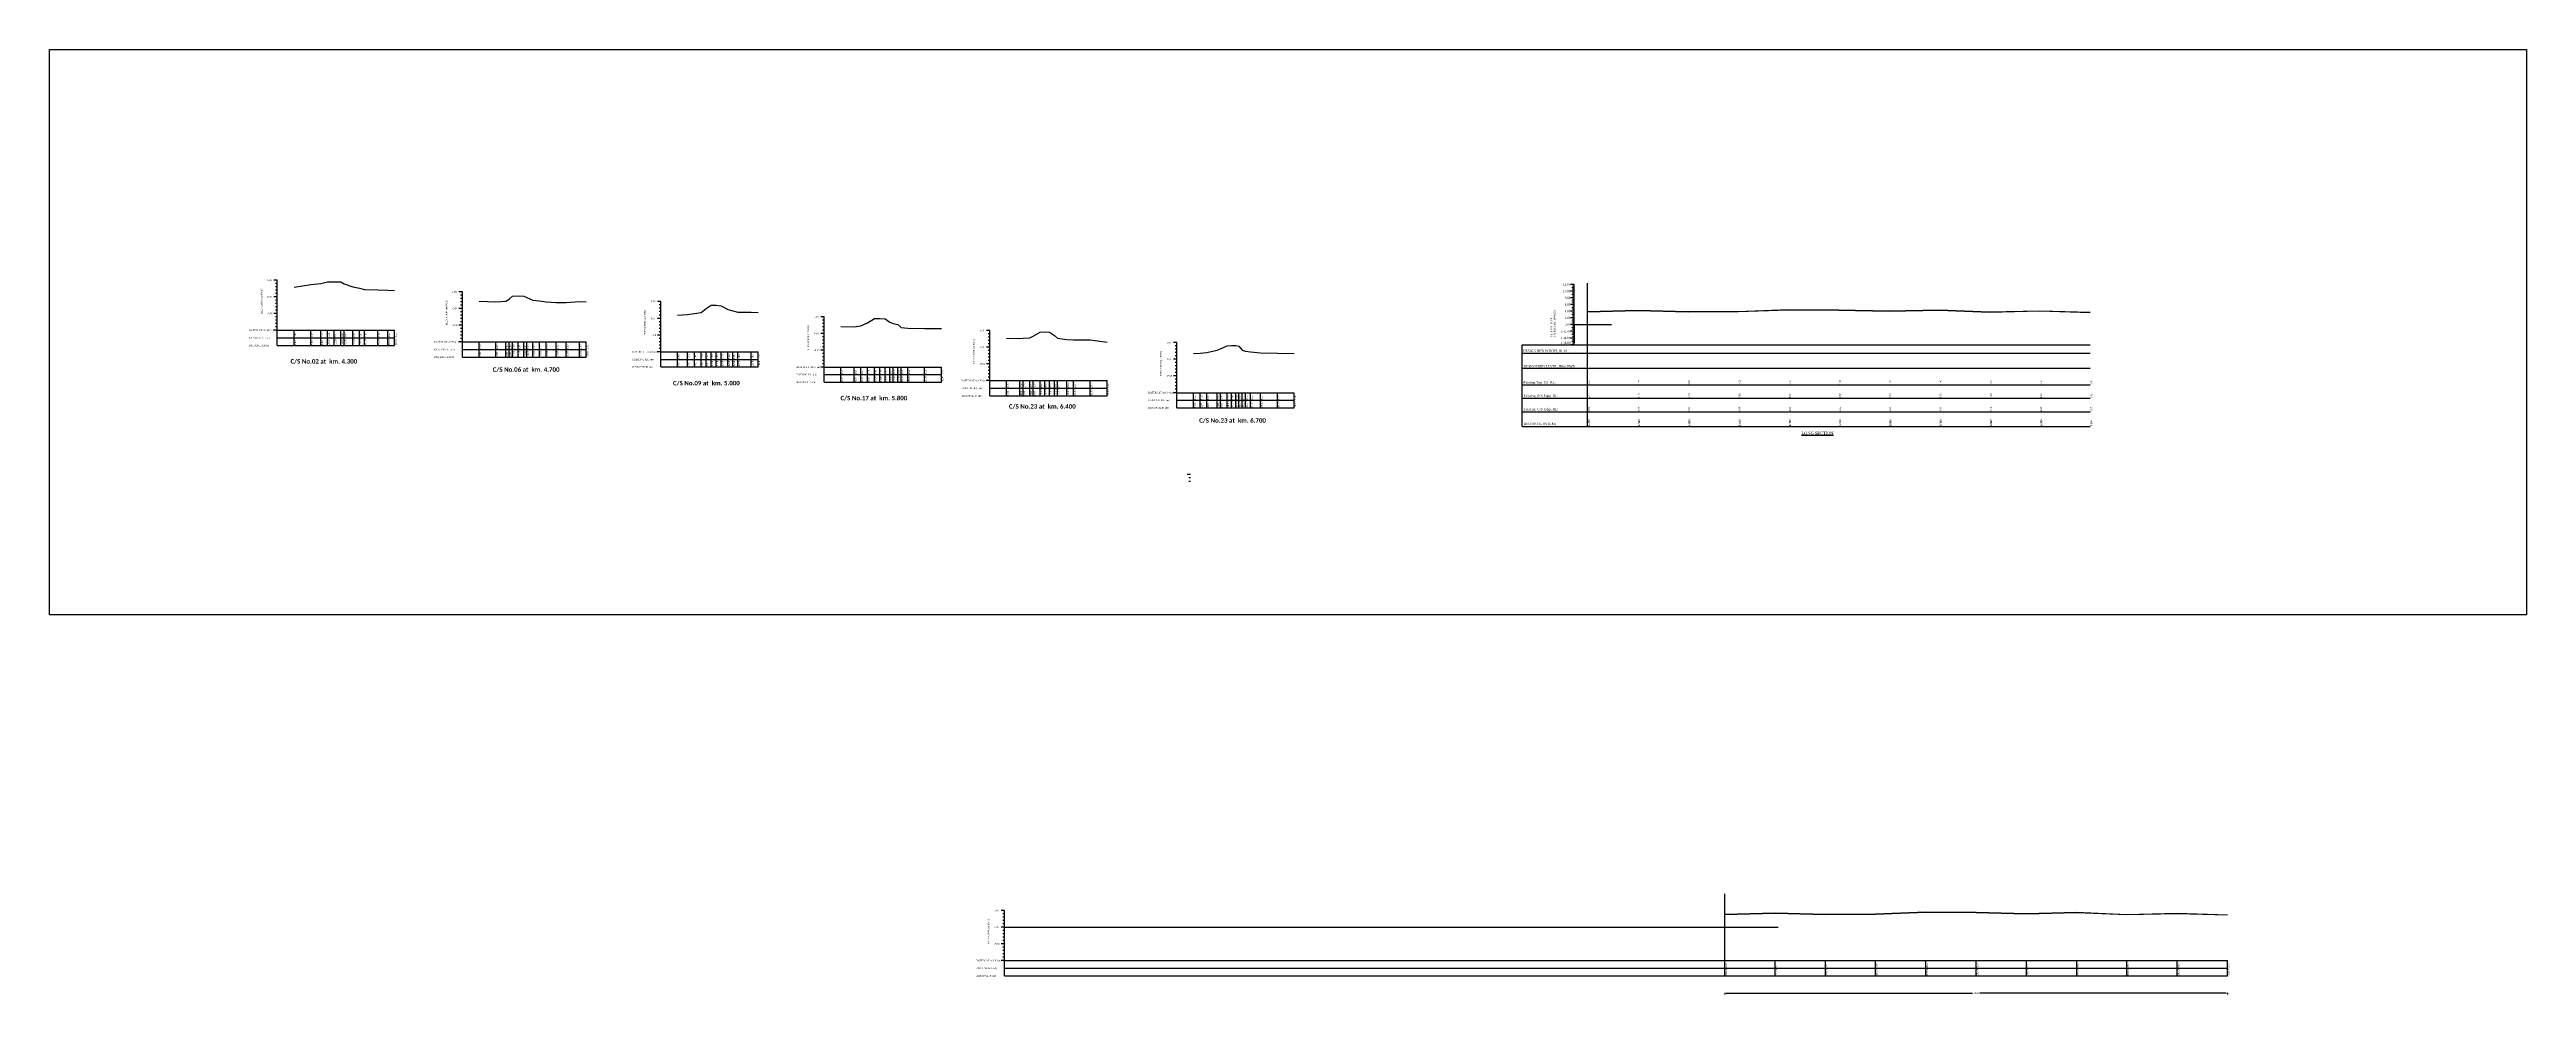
# Model space of a CAD drawing. Header units: metres. Extents: x -148477 to 168932, y -55673 to -2736.
# Drawn here: x -1557 to -818, y -21799 to -21516 of the extents above; entities that cross this region are included whole.
import ezdxf
from ezdxf.enums import TextEntityAlignment as Align

# ---------------------------------------------------------------- set-up
doc = ezdxf.new("R2010")
doc.units = ezdxf.units.M
doc.styles.add('liza', font='times.ttf', dxfattribs={"height": 2})
doc.styles.get("Standard").update_dxf_attribs({"font": 'times.ttf'})
doc.dimstyles.get("Standard").update_dxf_attribs({"dimtxt": 0.5, "dimasz": 0.4075, "dimexe": 0.364, "dimexo": 0.219, "dimgap": 0.09, "dimtad": 0, "dimdec": 0, "dimlfac": 1000, "dimzin": 0, "dimdsep": 46, "dimtxsty": 'Standard', "dimcen": 0.09, "dimadec": 0, "dimazin": 0, "dimtfac": 1, "dimtdec": 0, "dimtofl": 0, "dimtmove": 0, "dimatfit": 3, "dimfxl": 1, "dimtolj": 1, "dimtzin": 0, "dimarcsym": 0})

# ---------------------------------------------------------------- blocks, each defined once
blk = doc.blocks.new('*D386')
at = {"color": 0, "lineweight": -2, "ltscale": 0.5}
for p, q in [((-1057.31, -21798.02), (-1057.31, -21798.53)), ((-1056.9, -21798.17), (-983.45, -21798.17)), ((-907.72, -21798.17), (-981.17, -21798.17)), ((-907.31, -21798.02), (-907.31, -21798.53))]:
    blk.add_line(p, q, dxfattribs=at)
at = {"color": 0, "linetype": 'Continuous', "lineweight": -3, "ltscale": 0.5}
for points in [[(-1056.9, -21798.1), (-1056.9, -21798.24), (-1057.31, -21798.17)], [(-907.72, -21798.1), (-907.72, -21798.24), (-907.31, -21798.17)]]:
    blk.add_solid(points, dxfattribs=at)
at = {"layer": 'Defpoints', "color": 0, "linetype": 'Continuous', "lineweight": -3, "ltscale": 0.5}
for p in [(-1057.31, -21792.93), (-907.31, -21792.93), (-907.31, -21798.17)]:
    blk.add_point(p, dxfattribs=at)
at = {"color": 0, "linetype": 'Continuous', "lineweight": -3, "ltscale": 0.5, "insert": (-982.31, -21798.17), "char_height": 0.5, "attachment_point": 5}
blk.add_mtext('\\A1;150000', dxfattribs=at)

msp = doc.modelspace()

# ---------------------------------------------------------------- linework, layer by layer
at = {"color": 6, "linetype": 'Continuous', "lineweight": -3, "ltscale": 0.5}
for p, q in [((-1489.3163, -21585.2606), (-1490.3163, -21585.2606)), ((-1489.3163, -21590.2606), (-1490.3163, -21590.2606)), ((-1489.3163, -21586.2606), (-1489.8163, -21586.2606)), ((-1489.3163, -21587.2606), (-1489.8163, -21587.2606)), ((-1489.3163, -21588.2606), (-1489.8163, -21588.2606)), ((-1489.3163, -21589.2606), (-1489.8163, -21589.2606)), ((-1489.3163, -21591.2606), (-1489.8163, -21591.2606)), ((-1489.3163, -21604.7606), (-1489.3163, -21585.2606)), ((-1434.0907, -21588.7286), (-1435.0907, -21588.7286)), ((-1434.0907, -21589.7286), (-1434.5907, -21589.7286)), ((-1434.0907, -21590.7286), (-1434.5907, -21590.7286)), ((-1434.0907, -21591.7286), (-1434.5907, -21591.7286)), ((-1434.0907, -21608.2286), (-1434.0907, -21588.7286)), ((-1374.8471, -21591.69), (-1375.8471, -21591.69)), ((-1374.8471, -21611.19), (-1374.8471, -21591.69)), ((-1098.2975, -21628.9827), (-1098.2975, -21586.1799)), ((-1489.3163, -21595.2606), (-1490.3163, -21595.2606)), ((-1489.3163, -21592.2606), (-1489.8163, -21592.2606)), ((-1489.3163, -21593.2606), (-1489.8163, -21593.2606)), ((-1489.3163, -21594.2606), (-1489.8163, -21594.2606)), ((-1489.3163, -21596.2606), (-1489.8163, -21596.2606)), ((-1489.3163, -21597.2606), (-1489.8163, -21597.2606)), ((-1489.3163, -21598.2606), (-1489.8163, -21598.2606)), ((-1434.0907, -21593.7286), (-1435.0907, -21593.7286)), ((-1434.0907, -21598.7286), (-1435.0907, -21598.7286)), ((-1434.0907, -21592.7286), (-1434.5907, -21592.7286)), ((-1434.0907, -21594.7286), (-1434.5907, -21594.7286)), ((-1434.0907, -21595.7286), (-1434.5907, -21595.7286)), ((-1434.0907, -21596.7286), (-1434.5907, -21596.7286)), ((-1434.0907, -21597.7286), (-1434.5907, -21597.7286)), ((-1374.8471, -21596.69), (-1375.8471, -21596.69)), ((-1374.8471, -21592.69), (-1375.3471, -21592.69)), ((-1374.8471, -21593.69), (-1375.3471, -21593.69)), ((-1374.8471, -21594.69), (-1375.3471, -21594.69)), ((-1374.8471, -21595.69), (-1375.3471, -21595.69)), ((-1374.8471, -21597.69), (-1375.3471, -21597.69)), ((-1374.8471, -21598.69), (-1375.3471, -21598.69)), ((-1326.1341, -21596.2208), (-1327.1341, -21596.2208)), ((-1326.1341, -21597.2208), (-1326.6341, -21597.2208)), ((-1326.1341, -21598.2208), (-1326.6341, -21598.2208)), ((-1326.1341, -21615.7208), (-1326.1341, -21596.2208)), ((-1102.2689, -21598.5566), (-1091.145, -21598.5566)), ((-1489.3163, -21600.2606), (-1490.3163, -21600.2606)), ((-1489.3163, -21599.2606), (-1489.8163, -21599.2606)), ((-1489.3163, -21600.2606), (-1454.3163, -21600.2606)), ((-1489.3163, -21602.5106), (-1454.3163, -21602.5106)), ((-1489.3163, -21604.7606), (-1454.3163, -21604.7606)), ((-1484.3163, -21604.7606), (-1484.3163, -21600.2606)), ((-1479.3163, -21604.7606), (-1479.3163, -21600.2606)), ((-1476.3163, -21604.7606), (-1476.3163, -21600.2606)), ((-1474.3163, -21604.7606), (-1474.3163, -21600.2606)), ((-1472.3163, -21604.7606), (-1472.3163, -21600.2606)), ((-1470.3163, -21604.7606), (-1470.3163, -21600.2606)), ((-1469.3163, -21604.7606), (-1469.3163, -21600.2606)), ((-1466.8163, -21604.7606), (-1466.8163, -21600.2606)), ((-1464.8163, -21604.7606), (-1464.8163, -21600.2606)), ((-1463.3163, -21604.7606), (-1463.3163, -21600.2606)), ((-1459.3163, -21604.7606), (-1459.3163, -21600.2606)), ((-1456.3163, -21604.7606), (-1456.3163, -21600.2606)), ((-1454.3163, -21604.7606), (-1454.3163, -21600.2606)), ((-1434.0907, -21603.7286), (-1435.0907, -21603.7286)), ((-1434.0907, -21599.7286), (-1434.5907, -21599.7286)), ((-1434.0907, -21600.7286), (-1434.5907, -21600.7286)), ((-1434.0907, -21601.7286), (-1434.5907, -21601.7286)), ((-1434.0907, -21602.7286), (-1434.5907, -21602.7286)), ((-1434.0907, -21603.7286), (-1397.0907, -21603.7286)), ((-1434.0907, -21605.9786), (-1397.0907, -21605.9786)), ((-1429.0907, -21608.2286), (-1429.0907, -21603.7286)), ((-1424.0907, -21608.2286), (-1424.0907, -21603.7286)), ((-1421.0907, -21608.2286), (-1421.0907, -21603.7286)), ((-1420.0907, -21608.2286), (-1420.0907, -21603.7286)), ((-1419.0907, -21608.2286), (-1419.0907, -21603.7286)), ((-1417.3907, -21608.2286), (-1417.3907, -21603.7286)), ((-1415.6907, -21608.2286), (-1415.6907, -21603.7286)), ((-1414.8907, -21608.2286), (-1414.8907, -21603.7286)), ((-1413.0907, -21608.2286), (-1413.0907, -21603.7286)), ((-1411.0907, -21608.2286), (-1411.0907, -21603.7286)), ((-1409.0907, -21608.2286), (-1409.0907, -21603.7286)), ((-1406.0907, -21608.2286), (-1406.0907, -21603.7286)), ((-1403.0907, -21608.2286), (-1403.0907, -21603.7286)), ((-1399.0907, -21608.2286), (-1399.0907, -21603.7286)), ((-1397.0907, -21608.2286), (-1397.0907, -21603.7286)), ((-1374.8471, -21601.69), (-1375.8471, -21601.69)), ((-1374.8471, -21599.69), (-1375.3471, -21599.69)), ((-1374.8471, -21600.69), (-1375.3471, -21600.69)), ((-1374.8471, -21602.69), (-1375.3471, -21602.69)), ((-1374.8471, -21603.69), (-1375.3471, -21603.69)), ((-1374.8471, -21604.69), (-1375.3471, -21604.69)), ((-1374.8471, -21605.69), (-1375.3471, -21605.69)), ((-1326.1341, -21601.2208), (-1327.1341, -21601.2208)), ((-1326.1341, -21606.2208), (-1327.1341, -21606.2208)), ((-1326.1341, -21599.2208), (-1326.6341, -21599.2208)), ((-1326.1341, -21600.2208), (-1326.6341, -21600.2208)), ((-1326.1341, -21602.2208), (-1326.6341, -21602.2208)), ((-1326.1341, -21603.2208), (-1326.6341, -21603.2208)), ((-1326.1341, -21604.2208), (-1326.6341, -21604.2208)), ((-1326.1341, -21605.2208), (-1326.6341, -21605.2208)), ((-1276.6887, -21600.2811), (-1277.6887, -21600.2811)), ((-1276.6887, -21605.2811), (-1277.6887, -21605.2811)), ((-1276.6887, -21601.2811), (-1277.1887, -21601.2811)), ((-1276.6887, -21602.2811), (-1277.1887, -21602.2811)), ((-1276.6887, -21603.2811), (-1277.1887, -21603.2811)), ((-1276.6887, -21604.2811), (-1277.1887, -21604.2811)), ((-1276.6887, -21606.2811), (-1277.1887, -21606.2811)), ((-1276.6887, -21619.7811), (-1276.6887, -21600.2811)), ((-1220.8684, -21603.8728), (-1221.8684, -21603.8728)), ((-1220.8684, -21604.8728), (-1221.3684, -21604.8728)), ((-1220.8684, -21605.8728), (-1221.3684, -21605.8728)), ((-1220.8684, -21623.3728), (-1220.8684, -21603.8728)), ((-1434.0907, -21608.2286), (-1397.0907, -21608.2286)), ((-1374.8471, -21606.69), (-1375.8471, -21606.69)), ((-1374.8471, -21606.69), (-1345.8471, -21606.69)), ((-1374.8471, -21608.94), (-1345.8471, -21608.94)), ((-1374.8471, -21611.19), (-1345.8471, -21611.19)), ((-1369.8471, -21611.19), (-1369.8471, -21606.69)), ((-1366.8471, -21611.19), (-1366.8471, -21606.69)), ((-1364.8471, -21611.19), (-1364.8471, -21606.69)), ((-1362.8471, -21611.19), (-1362.8471, -21606.69)), ((-1361.3471, -21611.19), (-1361.3471, -21606.69)), ((-1359.8471, -21611.19), (-1359.8471, -21606.69)), ((-1358.3471, -21611.19), (-1358.3471, -21606.69)), ((-1356.8471, -21611.19), (-1356.8471, -21606.69)), ((-1354.8471, -21611.19), (-1354.8471, -21606.69)), ((-1353.3471, -21611.19), (-1353.3471, -21606.69)), ((-1351.8471, -21611.19), (-1351.8471, -21606.69)), ((-1347.8471, -21611.19), (-1347.8471, -21606.69)), ((-1345.8471, -21611.19), (-1345.8471, -21606.69)), ((-1326.1341, -21611.2208), (-1327.1341, -21611.2208)), ((-1326.1341, -21607.2208), (-1326.6341, -21607.2208)), ((-1326.1341, -21608.2208), (-1326.6341, -21608.2208)), ((-1326.1341, -21609.2208), (-1326.6341, -21609.2208)), ((-1326.1341, -21610.2208), (-1326.6341, -21610.2208)), ((-1326.1341, -21611.2208), (-1291.1341, -21611.2208)), ((-1326.1341, -21613.4708), (-1291.1341, -21613.4708)), ((-1321.1341, -21615.7208), (-1321.1341, -21611.2208)), ((-1317.1341, -21615.7208), (-1317.1341, -21611.2208)), ((-1315.1341, -21615.7208), (-1315.1341, -21611.2208)), ((-1313.1341, -21615.7208), (-1313.1341, -21611.2208)), ((-1311.1341, -21615.7208), (-1311.1341, -21611.2208)), ((-1309.5341, -21615.7208), (-1309.5341, -21611.2208)), ((-1307.9341, -21615.7208), (-1307.9341, -21611.2208)), ((-1306.5341, -21615.7208), (-1306.5341, -21611.2208)), ((-1305.5341, -21615.7208), (-1305.5341, -21611.2208)), ((-1304.1341, -21615.7208), (-1304.1341, -21611.2208)), ((-1303.1341, -21615.7208), (-1303.1341, -21611.2208)), ((-1301.1341, -21615.7208), (-1301.1341, -21611.2208)), ((-1296.1341, -21615.7208), (-1296.1341, -21611.2208)), ((-1291.1341, -21615.7208), (-1291.1341, -21611.2208)), ((-1276.6887, -21610.2811), (-1277.6887, -21610.2811)), ((-1276.6887, -21607.2811), (-1277.1887, -21607.2811)), ((-1276.6887, -21608.2811), (-1277.1887, -21608.2811)), ((-1276.6887, -21609.2811), (-1277.1887, -21609.2811)), ((-1276.6887, -21611.2811), (-1277.1887, -21611.2811)), ((-1276.6887, -21612.2811), (-1277.1887, -21612.2811)), ((-1276.6887, -21613.2811), (-1277.1887, -21613.2811)), ((-1220.8684, -21608.8728), (-1221.8684, -21608.8728)), ((-1220.8684, -21613.8728), (-1221.8684, -21613.8728)), ((-1220.8684, -21606.8728), (-1221.3684, -21606.8728)), ((-1220.8684, -21607.8728), (-1221.3684, -21607.8728)), ((-1220.8684, -21609.8728), (-1221.3684, -21609.8728)), ((-1220.8684, -21610.8728), (-1221.3684, -21610.8728)), ((-1220.8684, -21611.8728), (-1221.3684, -21611.8728)), ((-1220.8684, -21612.8728), (-1221.3684, -21612.8728)), ((-1326.1341, -21615.7208), (-1291.1341, -21615.7208)), ((-1276.6887, -21615.2811), (-1277.6887, -21615.2811)), ((-1276.6887, -21614.2811), (-1277.1887, -21614.2811)), ((-1276.6887, -21615.2811), (-1241.6887, -21615.2811)), ((-1276.6887, -21617.5311), (-1241.6887, -21617.5311)), ((-1276.6887, -21619.7811), (-1241.6887, -21619.7811)), ((-1271.6887, -21619.7811), (-1271.6887, -21615.2811)), ((-1267.6887, -21619.7811), (-1267.6887, -21615.2811)), ((-1266.6887, -21619.7811), (-1266.6887, -21615.2811)), ((-1264.6887, -21619.7811), (-1264.6887, -21615.2811)), ((-1263.6887, -21619.7811), (-1263.6887, -21615.2811)), ((-1261.6887, -21619.7811), (-1261.6887, -21615.2811)), ((-1260.2887, -21619.7811), (-1260.2887, -21615.2811)), ((-1258.8887, -21619.7811), (-1258.8887, -21615.2811)), ((-1257.3887, -21619.7811), (-1257.3887, -21615.2811)), ((-1256.4887, -21619.7811), (-1256.4887, -21615.2811)), ((-1253.6887, -21619.7811), (-1253.6887, -21615.2811)), ((-1251.6887, -21619.7811), (-1251.6887, -21615.2811)), ((-1246.6887, -21619.7811), (-1246.6887, -21615.2811)), ((-1241.6887, -21619.7811), (-1241.6887, -21615.2811)), ((-1220.8684, -21618.8728), (-1221.8684, -21618.8728)), ((-1220.8684, -21614.8728), (-1221.3684, -21614.8728)), ((-1220.8684, -21615.8728), (-1221.3684, -21615.8728)), ((-1220.8684, -21616.8728), (-1221.3684, -21616.8728)), ((-1220.8684, -21617.8728), (-1221.3684, -21617.8728)), ((-1220.8684, -21618.8728), (-1185.8684, -21618.8728)), ((-1220.8684, -21621.1228), (-1185.8684, -21621.1228)), ((-1215.8684, -21623.3728), (-1215.8684, -21618.8728)), ((-1213.8684, -21623.3728), (-1213.8684, -21618.8728)), ((-1211.8684, -21623.3728), (-1211.8684, -21618.8728)), ((-1208.8684, -21623.3728), (-1208.8684, -21618.8728)), ((-1207.8684, -21623.3728), (-1207.8684, -21618.8728)), ((-1205.8684, -21623.3728), (-1205.8684, -21618.8728)), ((-1204.5684, -21623.3728), (-1204.5684, -21618.8728)), ((-1203.2684, -21623.3728), (-1203.2684, -21618.8728)), ((-1202.3684, -21623.3728), (-1202.3684, -21618.8728)), ((-1201.3684, -21623.3728), (-1201.3684, -21618.8728)), ((-1200.3684, -21623.3728), (-1200.3684, -21618.8728)), ((-1198.8684, -21623.3728), (-1198.8684, -21618.8728)), ((-1195.8684, -21623.3728), (-1195.8684, -21618.8728)), ((-1190.8684, -21623.3728), (-1190.8684, -21618.8728)), ((-1185.8684, -21623.3728), (-1185.8684, -21618.8728)), ((-1220.8684, -21623.3728), (-1185.8684, -21623.3728)), ((-1216.7726, -21643.3457), (-1217.7726, -21643.3457)), ((-1216.7726, -21644.3457), (-1217.2726, -21644.3457)), ((-1216.7726, -21645.3457), (-1217.2726, -21645.3457)), ((-1272.3109, -21773.4304), (-1273.3109, -21773.4304)), ((-1272.3109, -21774.4304), (-1272.8109, -21774.4304)), ((-1272.3109, -21775.4304), (-1272.8109, -21775.4304)), ((-1272.3109, -21776.4304), (-1272.8109, -21776.4304)), ((-1272.3109, -21792.9304), (-1272.3109, -21773.4304)), ((-1272.3109, -21778.4304), (-1273.3109, -21778.4304)), ((-1272.3109, -21783.4304), (-1273.3109, -21783.4304)), ((-1272.3109, -21777.4304), (-1272.8109, -21777.4304)), ((-1272.3109, -21779.4304), (-1272.8109, -21779.4304)), ((-1272.3109, -21780.4304), (-1272.8109, -21780.4304)), ((-1272.3109, -21781.4304), (-1272.8109, -21781.4304)), ((-1272.3109, -21782.4304), (-1272.8109, -21782.4304)), ((-1272.3109, -21788.4304), (-1273.3109, -21788.4304)), ((-1272.3109, -21784.4304), (-1272.8109, -21784.4304)), ((-1272.3109, -21785.4304), (-1272.8109, -21785.4304)), ((-1272.3109, -21786.4304), (-1272.8109, -21786.4304)), ((-1272.3109, -21787.4304), (-1272.8109, -21787.4304)), ((-1272.3109, -21788.4304), (-907.3109, -21788.4304)), ((-1272.3109, -21790.6804), (-907.3109, -21790.6804)), ((-1057.3109, -21792.9304), (-1057.3109, -21788.4304)), ((-1042.3109, -21792.9304), (-1042.3109, -21788.4304)), ((-1027.3109, -21792.9304), (-1027.3109, -21788.4304)), ((-1012.3109, -21792.9304), (-1012.3109, -21788.4304)), ((-997.3109, -21792.9304), (-997.3109, -21788.4304)), ((-982.3109, -21792.9304), (-982.3109, -21788.4304)), ((-967.3109, -21792.9304), (-967.3109, -21788.4304)), ((-952.3109, -21792.9304), (-952.3109, -21788.4304)), ((-937.3109, -21792.9304), (-937.3109, -21788.4304)), ((-922.3109, -21792.9304), (-922.3109, -21788.4304)), ((-907.3109, -21792.9304), (-907.3109, -21788.4304)), ((-1272.3109, -21792.9304), (-907.3109, -21792.9304))]:
    msp.add_line(p, q, dxfattribs=at)
at = {"color": 0, "lineweight": 30}
for p, q in [((-1102.2689, -21586.5566), (-1103.2689, -21586.5566)), ((-1102.2689, -21588.5566), (-1103.2689, -21588.5566)), ((-1102.2689, -21588.5566), (-1103.2689, -21588.5566)), ((-1102.2689, -21588.5566), (-1103.2689, -21588.5566)), ((-1102.2689, -21590.5566), (-1103.2689, -21590.5566)), ((-1102.2689, -21590.5566), (-1103.2689, -21590.5566)), ((-1102.2689, -21587.5566), (-1103.0189, -21587.5566)), ((-1102.2689, -21589.5566), (-1103.0189, -21589.5566)), ((-1102.2689, -21591.5566), (-1103.0189, -21591.5566)), ((-1102.2689, -21591.5566), (-1103.0189, -21591.5566)), ((-1102.2689, -21587.0566), (-1102.7689, -21587.0566)), ((-1102.2689, -21588.0566), (-1102.7689, -21588.0566)), ((-1102.2689, -21589.0566), (-1102.7689, -21589.0566)), ((-1102.2689, -21590.0566), (-1102.7689, -21590.0566)), ((-1102.2689, -21591.0566), (-1102.7689, -21591.0566)), ((-1102.2689, -21591.0566), (-1102.7689, -21591.0566)), ((-1102.2689, -21604.5566), (-1102.2689, -21586.5566)), ((-1102.2689, -21592.5566), (-1103.2689, -21592.5566)), ((-1102.2689, -21594.5566), (-1103.2689, -21594.5566)), ((-1102.2689, -21596.5566), (-1103.2689, -21596.5566)), ((-1102.2689, -21598.5566), (-1103.2689, -21598.5566)), ((-1102.2689, -21593.5566), (-1103.0189, -21593.5566)), ((-1102.2689, -21595.5566), (-1103.0189, -21595.5566)), ((-1102.2689, -21597.5566), (-1103.0189, -21597.5566)), ((-1102.2689, -21592.0566), (-1102.7689, -21592.0566)), ((-1102.2689, -21593.0566), (-1102.7689, -21593.0566)), ((-1102.2689, -21594.0566), (-1102.7689, -21594.0566)), ((-1102.2689, -21595.0566), (-1102.7689, -21595.0566)), ((-1102.2689, -21596.0566), (-1102.7689, -21596.0566)), ((-1102.2689, -21597.0566), (-1102.7689, -21597.0566)), ((-1102.2689, -21598.0566), (-1102.7689, -21598.0566)), ((-1102.2689, -21599.0566), (-1102.7689, -21599.0566)), ((-1117.7689, -21604.5566), (-948.2975, -21604.5566)), ((-1102.2689, -21600.5566), (-1103.2689, -21600.5566)), ((-1102.2689, -21602.5566), (-1103.2689, -21602.5566)), ((-1102.2689, -21604.5566), (-1103.2689, -21604.5566)), ((-1102.2689, -21599.5566), (-1103.0189, -21599.5566)), ((-1102.2689, -21601.5566), (-1103.0189, -21601.5566)), ((-1102.2689, -21603.5566), (-1103.0189, -21603.5566)), ((-1102.2689, -21600.0566), (-1102.7689, -21600.0566)), ((-1102.2689, -21601.0566), (-1102.7689, -21601.0566)), ((-1102.2689, -21602.0566), (-1102.7689, -21602.0566)), ((-1102.2689, -21603.0566), (-1102.7689, -21603.0566)), ((-1102.2689, -21604.0566), (-1102.7689, -21604.0566)), ((-1117.7689, -21607.0512), (-948.2975, -21607.0512)), ((-1117.5747, -21611.6038), (-948.2975, -21611.6038)), ((-1117.7689, -21628.9566), (-948.2975, -21628.9566))]:
    msp.add_line(p, q, dxfattribs=at)
at = {"lineweight": 30}
for p, q in [((-1102.2689, -21598.5566), (-1102.2689, -21603.9866)), ((-1117.7689, -21628.9566), (-1117.7689, -21604.5566))]:
    msp.add_line(p, q, dxfattribs=at)
at = {"color": 0, "linetype": 'Continuous', "lineweight": -3, "ltscale": 0.5}
for p, q in [((-1117.7689, -21616.5566), (-948.2975, -21616.5566)), ((-1117.7689, -21620.5566), (-948.2975, -21620.5566)), ((-1117.7689, -21624.5566), (-948.2975, -21624.5566))]:
    msp.add_line(p, q, dxfattribs=at)
at = {"color": 3, "linetype": 'Continuous', "lineweight": -3, "ltscale": 0.5}
for p, q in [((-1057.3109, -21788.4304), (-1057.3109, -21768.4758)), ((-1272.3109, -21778.4304), (-1041.4288, -21778.4304))]:
    msp.add_line(p, q, dxfattribs=at)
msp.add_lwpolyline([(-1557.2818, -21516.432), (-818.0915, -21516.432), (-818.0915, -21685.2125), (-1557.2818, -21685.2125)], close=True, dxfattribs=at)
at = {"color": 6, "linetype": 'Continuous', "lineweight": -3, "ltscale": 0.5}
for points in [[(-1484.3163, -21587.3706), (-1479.3163, -21586.5806), (-1476.3163, -21586.2406), (-1474.3163, -21585.8206), (-1472.3163, -21585.7906), (-1470.3163, -21585.8306), (-1469.3163, -21586.4006), (-1466.8163, -21587.2806), (-1464.8163, -21587.6606), (-1463.3163, -21588.0706), (-1459.3163, -21588.2006), (-1456.3163, -21588.2806), (-1454.3163, -21588.3806)], [(-1429.0907, -21591.5486), (-1424.0907, -21591.7386), (-1421.0907, -21591.5986), (-1420.0907, -21590.9286), (-1419.0907, -21590.0386), (-1417.3907, -21589.9186), (-1415.6907, -21590.0786), (-1414.8907, -21590.4786), (-1413.0907, -21591.2786), (-1411.0907, -21591.4886), (-1409.0907, -21591.7786), (-1406.0907, -21591.9086), (-1403.0907, -21591.9286), (-1399.0907, -21591.6286), (-1397.0907, -21591.7086)], [(-1369.8471, -21595.7), (-1366.8471, -21595.56), (-1364.8471, -21595.25), (-1362.8471, -21594.93), (-1361.3471, -21593.74), (-1359.8471, -21592.79), (-1358.3471, -21592.73), (-1356.8471, -21592.99), (-1354.8471, -21594), (-1353.3471, -21594.48), (-1351.8471, -21594.83), (-1347.8471, -21594.87), (-1345.8471, -21594.95)], [(-1321.1341, -21599.0708), (-1317.1341, -21599.2208), (-1315.1341, -21598.9108), (-1313.1341, -21598.0708), (-1311.1341, -21596.7408), (-1309.5341, -21596.7008), (-1307.9341, -21596.8108), (-1306.5341, -21597.8108), (-1305.5341, -21598.2208), (-1304.1341, -21598.5408), (-1303.1341, -21599.3908), (-1301.1341, -21599.5708), (-1296.1341, -21599.7208), (-1291.1341, -21599.6908)], [(-1098.2975, -21594.7566), (-1083.2975, -21594.3366), (-1068.2975, -21594.7466), (-1053.2975, -21594.6566), (-1038.2975, -21594.1266), (-1023.2975, -21594.2066), (-1008.2975, -21594.5466), (-993.2975, -21594.2266), (-978.2975, -21594.7966), (-963.2975, -21594.4566), (-948.2975, -21594.8866)], [(-1271.6887, -21602.6211), (-1267.6887, -21602.6611), (-1266.6887, -21602.6311), (-1264.6887, -21602.4711), (-1263.6887, -21602.0011), (-1261.6887, -21600.8511), (-1260.2887, -21600.7311), (-1258.8887, -21600.8011), (-1257.3887, -21601.7811), (-1256.4887, -21602.5611), (-1253.6887, -21603.0311), (-1251.6887, -21603.0811), (-1246.6887, -21603.1311), (-1241.6887, -21603.7511)], [(-1215.8684, -21607.2228), (-1213.8684, -21607.0528), (-1211.8684, -21606.9028), (-1208.8684, -21606.1728), (-1207.8684, -21605.7828), (-1205.8684, -21604.8528), (-1204.5684, -21604.8128), (-1203.2684, -21604.8128), (-1202.3684, -21605.0028), (-1201.3684, -21606.1728), (-1200.3684, -21606.4528), (-1198.8684, -21606.7228), (-1195.8684, -21607.0028), (-1190.8684, -21607.0928), (-1185.8684, -21607.1928)], [(-1057.3109, -21774.6304), (-1042.3109, -21774.2104), (-1027.3109, -21774.6204), (-1012.3109, -21774.5304), (-997.3109, -21774.0004), (-982.3109, -21774.0804), (-967.3109, -21774.4204), (-952.3109, -21774.1004), (-937.3109, -21774.6704), (-922.3109, -21774.3304), (-907.3109, -21774.7604)]]:
    msp.add_lwpolyline(points, dxfattribs=at)
at = {"color": 0, "lineweight": 30}
msp.add_lwpolyline([(-1107.2689, -21602.2566, 0, 0, 0), (-1107.2689, -21594.5099, 0.2767, 0, 0), (-1107.2689, -21593.9566, 0, 0, 0)], format="xyseb", dxfattribs=at)
at = {"color": 2, "linetype": 'Continuous', "lineweight": -3, "ltscale": 0.5}
for points in [[(-1098.2975, -21594.6739), (-1083.2975, -21594.2839), (-1068.2975, -21594.6839), (-1053.2975, -21594.6139), (-1038.2975, -21594.0339), (-1023.2975, -21594.1139), (-1008.2975, -21594.4639), (-993.2975, -21594.1339), (-978.2975, -21594.7339), (-963.2975, -21594.4339), (-948.2975, -21594.8339)], [(-1057.3109, -21774.5477), (-1042.3109, -21774.1577), (-1027.3109, -21774.5577), (-1012.3109, -21774.4877), (-997.3109, -21773.9077), (-982.3109, -21773.9877), (-967.3109, -21774.3377), (-952.3109, -21774.0077), (-937.3109, -21774.6077), (-922.3109, -21774.3077), (-907.3109, -21774.7077)]]:
    msp.add_lwpolyline(points, dxfattribs=at)
at = {"color": 5, "linetype": 'Continuous', "lineweight": -3, "ltscale": 0.5}
msp.add_lwpolyline([(-1098.2975, -21594.7639), (-1083.2975, -21594.3439), (-1068.2975, -21594.7439), (-1053.2975, -21594.6539), (-1038.2975, -21594.1739), (-1023.2975, -21594.1539), (-1008.2975, -21594.5439), (-993.2975, -21594.1539), (-978.2975, -21594.6939), (-963.2975, -21594.4839), (-948.2975, -21594.9239)], dxfattribs=at)

# ---------------------------------------------------------------- texts
at = {"color": 0, "lineweight": 30}
for s, p in [('12.00', (-1103.3689, -21586.8816)), ('10.00', (-1103.3689, -21588.8816)), ('8.00', (-1103.3689, -21590.8816)), ('4.00', (-1103.3689, -21594.8816)), ('0.00', (-1103.3689, -21598.8816)), ('6.00', (-1103.3689, -21592.8816)), ('2.00', (-1103.3689, -21596.8816)), ('(-)2.00', (-1103.3689, -21600.8816)), ('(-)4.00', (-1103.3689, -21602.8066)), ('(-)6.00', (-1103.3689, -21604.341))]:
    msp.add_text(s, height=0.65, dxfattribs=at).set_placement(p, align=Align.RIGHT)
for s, p in [('ELEVATION', (-1108.7689, -21602.1266)), ('IN METRE (PWD)', (-1107.7689, -21602.1266))]:
    msp.add_text(s, height=0.65, rotation=90, dxfattribs=at).set_placement(p)
at = {"color": 6, "linetype": 'Continuous', "lineweight": -3, "ltscale": 0.5, "char_height": 0.5, "attachment_point": 1, "rotation": 90, "style": 'liza'}
for s, insert, width in [('ELEVATION (m PWD)', (-1494.3163, -21595.2606), 10), ('ELEVATION (m PWD)', (-1439.0907, -21598.7286), 10), ('ELEVATION (m PWD)', (-1379.8471, -21601.69), 10), ('ELEVATION (m PWD)', (-1331.1341, -21606.2208), 10), ('2.89', (-1484.2163, -21602.4106), 2.15), ('0.00', (-1484.2163, -21604.6606), 2.15), ('3.68', (-1479.2163, -21602.4106), 2.15), ('5.00', (-1479.2163, -21604.6606), 2.15), ('4.02', (-1476.2163, -21602.4106), 2.15), ('8.00', (-1476.2163, -21604.6606), 2.15), ('10.00', (-1474.2163, -21604.6606), 2.15), ('4.44', (-1474.2163, -21602.4106), 2.15), ('12.00', (-1472.2163, -21604.6606), 2.15), ('4.47', (-1472.2163, -21602.4106), 2.15), ('14.00', (-1470.2163, -21604.6606), 2.15), ('4.43', (-1470.2163, -21602.4106), 2.15), ('3.86', (-1469.2163, -21602.4106), 2.15), ('15.00', (-1469.2163, -21604.6606), 2.15), ('2.98', (-1466.7163, -21602.4106), 2.15), ('17.50', (-1466.7163, -21604.6606), 2.15), ('2.60', (-1464.7163, -21602.4106), 2.15), ('19.50', (-1464.7163, -21604.6606), 2.15), ('21.00', (-1463.2163, -21604.6606), 2.15), ('2.19', (-1463.2163, -21602.4106), 2.15), ('2.06', (-1459.2163, -21602.4106), 2.15), ('25.00', (-1459.2163, -21604.6606), 2.15), ('1.98', (-1456.2163, -21602.4106), 2.15), ('28.00', (-1456.2163, -21604.6606), 2.15), ('1.88', (-1454.2163, -21602.4106), 2.15), ('30.00', (-1454.2163, -21604.6606), 2.15), ('2.18', (-1428.9907, -21605.8786), 2.15), ('1.99', (-1423.9907, -21605.8786), 2.15), ('2.13', (-1420.9907, -21605.8786), 2.15), ('2.80', (-1419.9907, -21605.8786), 2.15), ('10.00', (-1418.9907, -21608.1286), 2.15), ('3.69', (-1418.9907, -21605.8786), 2.15), ('3.81', (-1417.2907, -21605.8786), 2.15), ('11.70', (-1417.2907, -21608.1286), 2.15), ('13.40', (-1415.5907, -21608.1286), 2.15), ('3.65', (-1415.5907, -21605.8786), 2.15), ('14.20', (-1414.7907, -21608.1286), 2.15), ('3.25', (-1414.7907, -21605.8786), 2.15), ('16.00', (-1412.9907, -21608.1286), 2.15), ('2.45', (-1412.9907, -21605.8786), 2.15), ('18.00', (-1410.9907, -21608.1286), 2.15), ('2.24', (-1410.9907, -21605.8786), 2.15), ('20.00', (-1408.9907, -21608.1286), 2.15), ('1.95', (-1408.9907, -21605.8786), 2.15), ('1.82', (-1405.9907, -21605.8786), 2.15), ('23.00', (-1405.9907, -21608.1286), 2.15), ('1.80', (-1402.9907, -21605.8786), 2.15), ('26.00', (-1402.9907, -21608.1286), 2.15), ('2.10', (-1398.9907, -21605.8786), 2.15), ('30.00', (-1398.9907, -21608.1286), 2.15), ('2.02', (-1396.9907, -21605.8786), 2.15), ('32.00', (-1396.9907, -21608.1286), 2.15), ('ELEVATION (m PWD)', (-1281.6887, -21610.2811), 10), ('ELEVATION (m PWD)', (-1225.8684, -21613.8728), 10), ('0.00', (-1428.9907, -21608.1286), 2.15), ('5.00', (-1423.9907, -21608.1286), 2.15), ('8.00', (-1420.9907, -21608.1286), 2.15), ('9.00', (-1419.9907, -21608.1286), 2.15), ('0.99', (-1369.7471, -21608.84), 2.15), ('0.00', (-1369.7471, -21611.09), 2.15), ('3.00', (-1366.7471, -21611.09), 2.15), ('1.13', (-1366.7471, -21608.84), 2.15), ('5.00', (-1364.7471, -21611.09), 2.15), ('1.44', (-1364.7471, -21608.84), 2.15), ('7.00', (-1362.7471, -21611.09), 2.15), ('1.76', (-1362.7471, -21608.84), 2.15), ('8.50', (-1361.2471, -21611.09), 2.15), ('2.95', (-1361.2471, -21608.84), 2.15), ('3.90', (-1359.7471, -21608.84), 2.15), ('10.00', (-1359.7471, -21611.09), 2.15), ('11.50', (-1358.2471, -21611.09), 2.15), ('3.96', (-1358.2471, -21608.84), 2.15), ('3.70', (-1356.7471, -21608.84), 2.15), ('13.00', (-1356.7471, -21611.09), 2.15), ('15.00', (-1354.7471, -21611.09), 2.15), ('2.69', (-1354.7471, -21608.84), 2.15), ('16.50', (-1353.2471, -21611.09), 2.15), ('2.21', (-1353.2471, -21608.84), 2.15), ('1.86', (-1351.7471, -21608.84), 2.15), ('18.00', (-1351.7471, -21611.09), 2.15), ('1.82', (-1347.7471, -21608.84), 2.15), ('22.00', (-1347.7471, -21611.09), 2.15), ('24.00', (-1345.7471, -21611.09), 2.15), ('1.74', (-1345.7471, -21608.84), 2.15), ('2.15', (-1321.0341, -21613.3708), 2.15), ('2.00', (-1317.0341, -21613.3708), 2.15), ('2.31', (-1315.0341, -21613.3708), 2.15), ('3.15', (-1313.0341, -21613.3708), 2.15), ('4.48', (-1311.0341, -21613.3708), 2.15), ('4.52', (-1309.4341, -21613.3708), 2.15), ('4.41', (-1307.8341, -21613.3708), 2.15), ('3.41', (-1306.4341, -21613.3708), 2.15), ('3.00', (-1305.4341, -21613.3708), 2.15), ('2.68', (-1304.0341, -21613.3708), 2.15), ('1.83', (-1303.0341, -21613.3708), 2.15), ('1.65', (-1301.0341, -21613.3708), 2.15), ('1.50', (-1296.0341, -21613.3708), 2.15), ('1.53', (-1291.0341, -21613.3708), 2.15), ('0.00', (-1321.0341, -21615.6208), 2.15), ('4.00', (-1317.0341, -21615.6208), 2.15), ('6.00', (-1315.0341, -21615.6208), 2.15), ('8.00', (-1313.0341, -21615.6208), 2.15), ('10.00', (-1311.0341, -21615.6208), 2.15), ('11.60', (-1309.4341, -21615.6208), 2.15), ('13.20', (-1307.8341, -21615.6208), 2.15), ('14.60', (-1306.4341, -21615.6208), 2.15), ('15.60', (-1305.4341, -21615.6208), 2.15), ('17.00', (-1304.0341, -21615.6208), 2.15), ('18.00', (-1303.0341, -21615.6208), 2.15), ('20.00', (-1301.0341, -21615.6208), 2.15), ('25.00', (-1296.0341, -21615.6208), 2.15), ('30.00', (-1291.0341, -21615.6208), 2.15), ('0.00', (-1271.5887, -21619.6811), 2.15), ('2.66', (-1271.5887, -21617.4311), 2.15), ('4.00', (-1267.5887, -21619.6811), 2.15), ('2.62', (-1267.5887, -21617.4311), 2.15), ('5.00', (-1266.5887, -21619.6811), 2.15), ('2.65', (-1266.5887, -21617.4311), 2.15), ('2.81', (-1264.5887, -21617.4311), 2.15), ('7.00', (-1264.5887, -21619.6811), 2.15), ('3.28', (-1263.5887, -21617.4311), 2.15), ('8.00', (-1263.5887, -21619.6811), 2.15), ('10.00', (-1261.5887, -21619.6811), 2.15), ('4.43', (-1261.5887, -21617.4311), 2.15), ('11.40', (-1260.1887, -21619.6811), 2.15), ('4.55', (-1260.1887, -21617.4311), 2.15), ('4.48', (-1258.7887, -21617.4311), 2.15), ('12.80', (-1258.7887, -21619.6811), 2.15), ('3.50', (-1257.2887, -21617.4311), 2.15), ('14.30', (-1257.2887, -21619.6811), 2.15), ('15.20', (-1256.3887, -21619.6811), 2.15), ('2.72', (-1256.3887, -21617.4311), 2.15), ('18.00', (-1253.5887, -21619.6811), 2.15), ('2.25', (-1253.5887, -21617.4311), 2.15), ('2.20', (-1251.5887, -21617.4311), 2.15), ('20.00', (-1251.5887, -21619.6811), 2.15), ('25.00', (-1246.5887, -21619.6811), 2.15), ('2.15', (-1246.5887, -21617.4311), 2.15), ('30.00', (-1241.5887, -21619.6811), 2.15), ('1.53', (-1241.5887, -21617.4311), 2.15), ('1.65', (-1215.7684, -21621.0228), 2.15), ('1.82', (-1213.7684, -21621.0228), 2.15), ('1.97', (-1211.7684, -21621.0228), 2.15), ('2.70', (-1208.7684, -21621.0228), 2.15), ('3.09', (-1207.7684, -21621.0228), 2.15), ('4.02', (-1205.7684, -21621.0228), 2.15), ('4.06', (-1204.4684, -21621.0228), 2.15), ('4.06', (-1203.1684, -21621.0228), 2.15), ('3.87', (-1202.2684, -21621.0228), 2.15), ('2.70', (-1201.2684, -21621.0228), 2.15), ('2.42', (-1200.2684, -21621.0228), 2.15), ('2.15', (-1198.7684, -21621.0228), 2.15), ('1.87', (-1195.7684, -21621.0228), 2.15), ('1.78', (-1190.7684, -21621.0228), 2.15), ('1.68', (-1185.7684, -21621.0228), 2.15), ('3.86', (-1098.1975, -21616.4566), 2.15), ('3.77', (-1098.1975, -21620.4566), 2.15), ('4.25', (-1083.1975, -21616.4566), 2.15), ('4.19', (-1083.1975, -21620.4566), 2.15), ('3.85', (-1068.1975, -21616.4566), 2.15), ('3.79', (-1068.1975, -21620.4566), 2.15), ('3.88', (-1053.1975, -21620.4566), 2.15), ('3.92', (-1053.1975, -21616.4566), 2.15), ('4.50', (-1038.1975, -21616.4566), 2.15), ('4.36', (-1038.1975, -21620.4566), 2.15), ('4.38', (-1023.1975, -21620.4566), 2.15), ('4.42', (-1023.1975, -21616.4566), 2.15), ('4.07', (-1008.1975, -21616.4566), 2.15), ('3.99', (-1008.1975, -21620.4566), 2.15), ('4.40', (-993.1975, -21616.4566), 2.15), ('4.38', (-993.1975, -21620.4566), 2.15), ('3.80', (-978.1975, -21616.4566), 2.15), ('3.84', (-978.1975, -21620.4566), 2.15), ('4.10', (-963.1975, -21616.4566), 2.15), ('4.05', (-963.1975, -21620.4566), 2.15), ('3.70', (-948.1975, -21616.4566), 2.15), ('3.61', (-948.1975, -21620.4566), 2.15), ('0.00', (-1215.7684, -21623.2728), 2.15), ('2.00', (-1213.7684, -21623.2728), 2.15), ('4.00', (-1211.7684, -21623.2728), 2.15), ('7.00', (-1208.7684, -21623.2728), 2.15), ('8.00', (-1207.7684, -21623.2728), 2.15), ('10.00', (-1205.7684, -21623.2728), 2.15), ('11.30', (-1204.4684, -21623.2728), 2.15), ('12.60', (-1203.1684, -21623.2728), 2.15), ('13.50', (-1202.2684, -21623.2728), 2.15), ('14.50', (-1201.2684, -21623.2728), 2.15), ('15.50', (-1200.2684, -21623.2728), 2.15), ('17.00', (-1198.7684, -21623.2728), 2.15), ('20.00', (-1195.7684, -21623.2728), 2.15), ('25.00', (-1190.7684, -21623.2728), 2.15), ('30.00', (-1185.7684, -21623.2728), 2.15), ('{\\fTimes New Roman|b1|i0|c0|p18;\\H1.167x;4.200}', (-1098.1975, -21628.8566), 2.15), ('3.80', (-1098.1975, -21624.4566), 2.15), ('{\\fTimes New Roman|b1|i0|c0|p18;\\H1.167x;4.500}', (-1083.1975, -21628.8566), 2.15), ('4.22', (-1083.1975, -21624.4566), 2.15), ('{\\fTimes New Roman|b1|i0|c0|p18;\\H1.167x;\\C256;4.800}', (-1068.1975, -21628.8566), 2.15), ('3.81', (-1068.1975, -21624.4566), 2.15), ('{\\fTimes New Roman|b1|i0|c0|p18;\\H1.167x;\\C256;5.100}', (-1053.1975, -21628.8566), 2.15), ('3.90', (-1053.1975, -21624.4566), 2.15), ('{\\fTimes New Roman|b1|i0|c0|p18;\\H1.167x;\\C256;5.400}', (-1038.1975, -21628.8566), 2.15), ('4.43', (-1038.1975, -21624.4566), 2.15), ('{\\fTimes New Roman|b1|i0|c0|p18;\\H1.167x;\\C256;5.700}', (-1023.1975, -21628.8566), 2.15), ('4.35', (-1023.1975, -21624.4566), 2.15), ('{\\fTimes New Roman|b1|i0|c0|p18;\\H1.167x;\\C256;6.000}', (-1008.1975, -21628.8566), 2.15), ('4.01', (-1008.1975, -21624.4566), 2.15), ('{\\fTimes New Roman|b1|i0|c0|p18;\\H1.167x;\\C256;6.300}', (-993.1975, -21628.8566), 2.15), ('4.33', (-993.1975, -21624.4566), 2.15), ('{\\fTimes New Roman|b1|i0|c0|p18;\\H1.167x;\\C256;6.600}', (-978.1975, -21628.8566), 2.15), ('3.76', (-978.1975, -21624.4566), 2.15), ('{\\fTimes New Roman|b1|i0|c0|p18;\\H1.167x;\\C256;6.900}', (-963.1975, -21628.8566), 2.15), ('4.10', (-963.1975, -21624.4566), 2.15), ('{\\fTimes New Roman|b1|i0|c0|p18;\\C256;7.200}', (-948.1975, -21628.8566), 2.15), ('3.67', (-948.1975, -21624.4566), 2.15), ('ELEVATION (m PWD)', (-1277.3109, -21783.4304), 10), ('3.80', (-1057.2109, -21790.5804), 2.15), ('210.00', (-1057.2109, -21792.8304), 2.15), ('225.00', (-1042.2109, -21792.8304), 2.15), ('4.22', (-1042.2109, -21790.5804), 2.15), ('3.81', (-1027.2109, -21790.5804), 2.15), ('240.00', (-1027.2109, -21792.8304), 2.15), ('3.90', (-1012.2109, -21790.5804), 2.15), ('255.00', (-1012.2109, -21792.8304), 2.15), ('270.00', (-997.2109, -21792.8304), 2.15), ('4.43', (-997.2109, -21790.5804), 2.15), ('285.00', (-982.2109, -21792.8304), 2.15), ('4.35', (-982.2109, -21790.5804), 2.15), ('4.01', (-967.2109, -21790.5804), 2.15), ('300.00', (-967.2109, -21792.8304), 2.15), ('315.00', (-952.2109, -21792.8304), 2.15), ('4.33', (-952.2109, -21790.5804), 2.15), ('330.00', (-937.2109, -21792.8304), 2.15), ('3.76', (-937.2109, -21790.5804), 2.15), ('4.10', (-922.2109, -21790.5804), 2.15), ('345.00', (-922.2109, -21792.8304), 2.15), ('360.00', (-907.2109, -21792.8304), 2.15), ('3.67', (-907.2109, -21790.5804), 2.15)]:
    msp.add_mtext(s, dxfattribs=dict(at, insert=insert, width=width))
at = {"color": 6, "linetype": 'Continuous', "lineweight": -3, "ltscale": 0.5, "char_height": 0.5, "attachment_point": 1, "style": 'liza'}
for s, insert, width in [('0.00', (-1492.3163, -21590.0106), 2), ('5.00', (-1492.3163, -21585.0106), 2), ('5.00', (-1437.0907, -21588.4786), 2), ('5.00', (-1377.8471, -21591.44), 2), ('-5.00', (-1492.3163, -21595.0106), 2), ('-5.00', (-1437.0907, -21598.4786), 2), ('0.00', (-1437.0907, -21593.4786), 2), ('0.00', (-1377.8471, -21596.44), 2), ('5.00', (-1329.1341, -21595.9708), 2), ('DATUM AT -10.00 (m)', (-1497.8163, -21600.0106), 7.5), ('EXISTING R.L. (m)', (-1497.8163, -21602.2606), 7.5), ('DISTANCE IN (m)', (-1497.8163, -21604.5106), 7.5), ('DATUM AT -10.00 (m)', (-1442.5907, -21603.4786), 7.5), ('EXISTING R.L. (m)', (-1442.5907, -21605.7286), 7.5), ('DATUM AT -10.00 (m)', (-1383.3471, -21606.44), 7.5), ('-5.00', (-1377.8471, -21601.44), 2), ('-5.00', (-1329.1341, -21605.9708), 2), ('0.00', (-1329.1341, -21600.9708), 2), ('0.00', (-1279.6887, -21605.0311), 2), ('5.00', (-1279.6887, -21600.0311), 2), ('5.00', (-1223.8684, -21603.6228), 2), ('DISTANCE IN (m)', (-1442.5907, -21607.9786), 7.5), ('EXISTING R.L. (m)', (-1383.3471, -21608.69), 7.5), ('DISTANCE IN (m)', (-1383.3471, -21610.94), 7.5), ('DATUM AT -10.00 (m)', (-1334.6341, -21610.9708), 7.5), ('EXISTING R.L. (m)', (-1334.6341, -21613.2208), 7.5), ('-5.00', (-1279.6887, -21610.0311), 2), ('-5.00', (-1223.8684, -21613.6228), 2), ('0.00', (-1223.8684, -21608.6228), 2), ('DISTANCE IN (m)', (-1334.6341, -21615.4708), 7.5), ('DATUM AT -10.00 (m)', (-1285.1887, -21615.0311), 7.5), ('EXISTING R.L. (m)', (-1285.1887, -21617.2811), 7.5), ('DISTANCE IN (m)', (-1285.1887, -21619.5311), 7.5), ('DATUM AT -10.00 (m)', (-1229.3684, -21618.6228), 7.5), ('EXISTING R.L. (m)', (-1229.3684, -21620.8728), 7.5), ('DISTANCE IN (m)', (-1229.3684, -21623.1228), 7.5), ('5.00', (-1275.3109, -21773.1804), 2), ('-5.00', (-1275.3109, -21783.1804), 2), ('0.00', (-1275.3109, -21778.1804), 2), ('DATUM AT -10.00 (m)', (-1280.8109, -21788.1804), 7.5), ('EXISTING R.L. (m)', (-1280.8109, -21790.4304), 7.5), ('DISTANCE IN (m)', (-1280.8109, -21792.6804), 7.5)]:
    msp.add_mtext(s, dxfattribs=dict(at, insert=insert, width=width))
at = {"color": 0, "lineweight": 30, "char_height": 0.7, "attachment_point": 1}
for s, insert in [('DESIGN BED WIDTH, IN M', (-1117.5711, -21606.0625)), ('DESIGN BED LEVEL, IN m PWD', (-1117.3804, -21610.6509)), ('{\\C256;Existing Top  C/L RL:}', (-1117.4512, -21615.4994)), ('{\\C256;Existing  R/S Edge  RL:}', (-1117.3963, -21619.4744)), ('{\\C256;Existing  C/S  Edge RL:}', (-1117.4191, -21623.4241)), ('DISTANCE, IN (KM)', (-1117.3408, -21627.8172))]:
    msp.add_mtext(s, dxfattribs=dict(at, insert=insert))
at = {"color": 0, "linetype": 'ByBlock', "lineweight": 30, "attachment_point": 1}
for s, insert, char_height, width in [('{\\fCalibri|b1|i0|c0|p34;\\C256;C/S No.02 at  km. 4.300   }', (-1485.3793, -21608.8621), 1.326841, 81.781813), ('{\\fCalibri|b1|i0|c0|p34;\\C256;C/S No.06 at  km. 4.700   }', (-1425.0089, -21611.3108), 1.326841, 81.781813), ('{\\fCalibri|b1|i0|c0|p34;\\C256;C/S No.09 at  km. 5.000    }', (-1371.2202, -21615.3512), 1.326841, 81.781813), ('{\\fCalibri|b1|i0|c0|p34;\\C256;C/S No.17 at  km. 5.800   }', (-1321.2311, -21619.8251), 1.326841, 81.781813), ('{\\fCalibri|b1|i0|c0|p34;\\C256;C/S No.23 at  km. 6.400    }', (-1270.9601, -21622.3059), 1.326841, 81.781813), ('{\\fCalibri|b1|i0|c0|p34;\\C256;C/S No.23 at  km. 6.700    }', (-1214.1922, -21626.505), 1.326841, 81.781813), ('\\pi-861.6,l861.6,t3.705e+004;{\\LLONG SECTION }', (-1034.4377, -21630.5346), 0.861585, 43.932388)]:
    msp.add_mtext(s, dxfattribs=dict(at, insert=insert, char_height=char_height, width=width))

# ---------------------------------------------------------------- dimensions: what is measured, and where the dimension line sits
at = {"color": 6, "linetype": 'Continuous', "lineweight": -3, "ltscale": 0.5}
dim = msp.add_linear_dim(base=(-907.3109, -21798.1687), p1=(-1057.3109, -21792.9304), p2=(-907.3109, -21792.9304), dimstyle='Standard', override={"dimfxl": 0.15, "dimfxlon": 1}, dxfattribs=at)
dim.commit()
dim.dimension.update_dxf_attribs({"geometry": '*D386', "text_midpoint": (-982.3109, -21798.1687)})

doc.saveas('drawing.dxf')
